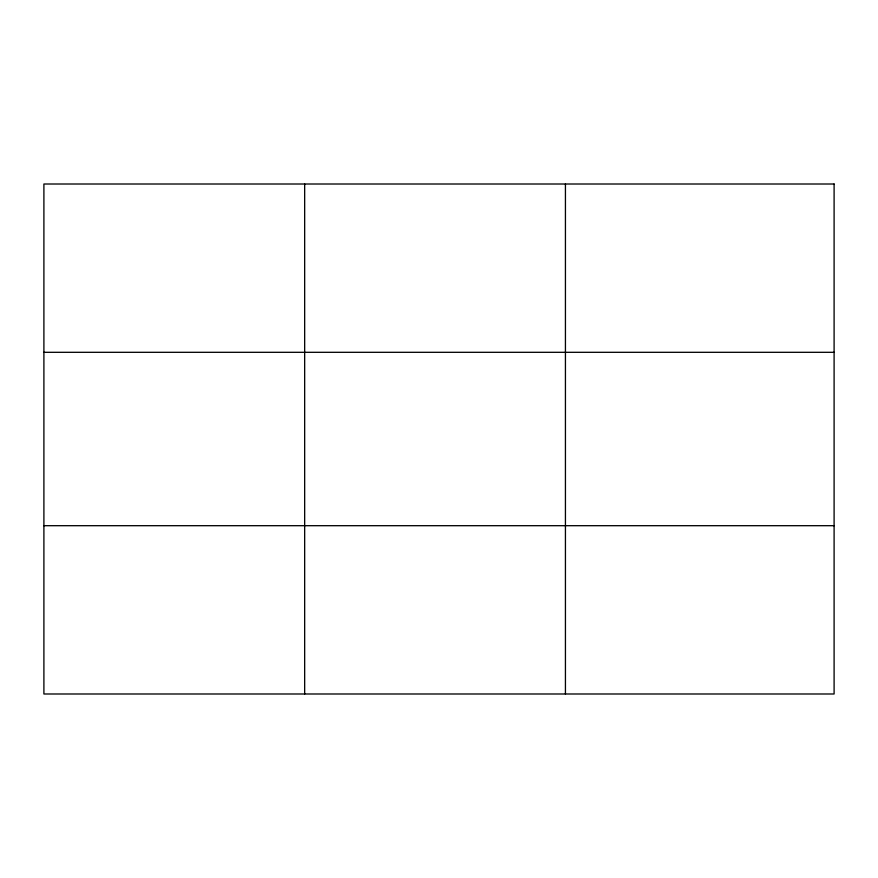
<?xml version="1.0" encoding="UTF-8"?>
<svg xmlns="http://www.w3.org/2000/svg" width="878" height="878" viewBox="0 0 878 878"><rect width="100%" height="100%" fill="white"/><g stroke="black" fill="none" stroke-linecap="round" stroke-linejoin="round"><path stroke-width="1.32" d="M565.432 184.007L565.432 693.993M43.9 352.308L834.1 352.308M43.9 525.692L834.1 525.692M304.666 184.007L304.666 693.993M834.1 184.007L834.1 693.993L43.9 693.993L43.9 184.007L834.1 184.007"/></g></svg>
